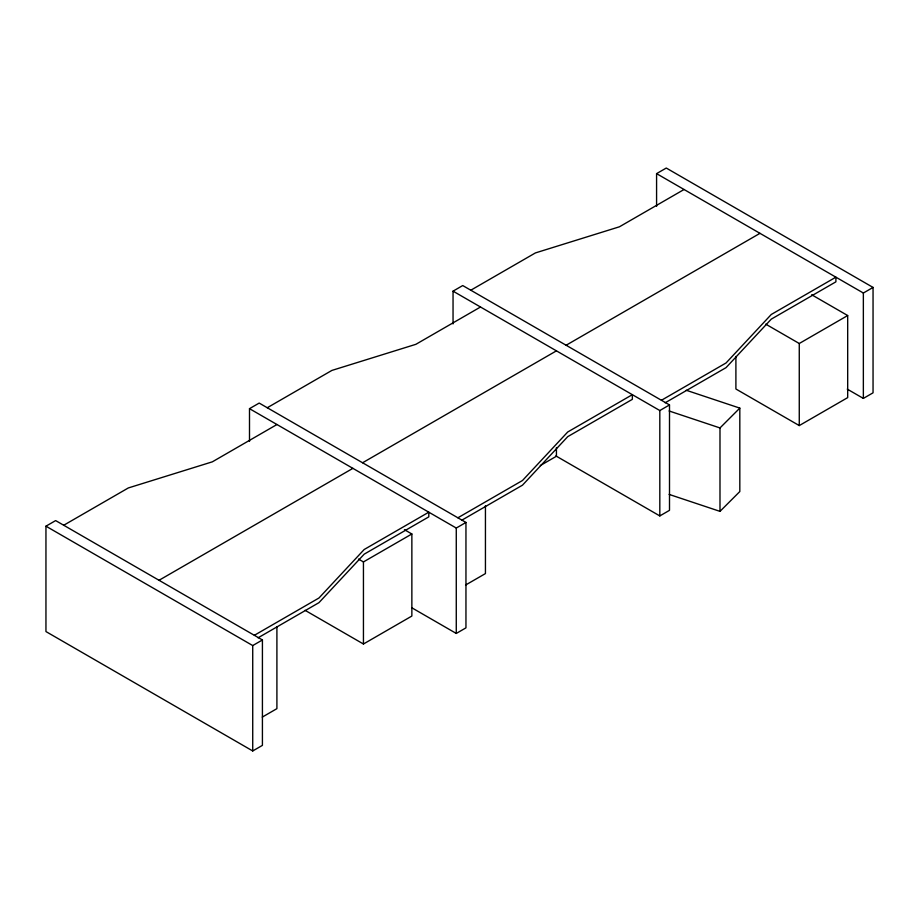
<?xml version="1.0" encoding="UTF-8"?>
<svg xmlns="http://www.w3.org/2000/svg" width="919" height="919" viewBox="0 0 919 919"><rect width="100%" height="100%" fill="white"/><g stroke="black" fill="none" stroke-linecap="round" stroke-linejoin="round"><path stroke-width="1.38" d="M669.101 494.399L719.991 511.366L719.991 427.944L739.818 408.116L686.24 390.265M719.991 511.366L739.818 491.539L739.818 408.116M45.95 526.185L55.645 520.591L262.42 639.969L262.42 745.366L252.725 750.961L45.95 631.571L45.95 526.185L252.725 645.563L262.42 639.969M249.497 441.43L249.497 408.668L259.192 403.073L465.956 522.452L465.956 627.849L456.272 633.444L411.701 607.712M453.044 323.913L453.044 291.151L462.728 285.556L669.503 404.934L669.503 510.332L659.819 515.927L555.811 455.881M656.58 206.396L656.58 173.634L666.275 168.039L873.05 287.429L873.05 392.815L863.355 398.409L847.261 389.116M63.721 525.254L128.338 487.943L212.346 461.832L276.964 424.521M267.268 407.737L331.885 370.426L415.882 344.315L480.499 307.015M470.804 290.22L535.421 252.92L619.429 226.798L684.046 189.498M159.033 580.28L352.885 468.357M362.58 462.762L556.432 350.851M566.115 345.245L759.967 233.334M358.467 559.074L363.442 561.934L411.861 533.985L411.861 616.052L363.442 644.012L305.051 610.308M540.303 465.554L556.432 456.238L556.432 447.725M254.345 635.305L318.962 598.005L364.188 549.505L428.805 512.193L428.805 516.857L364.188 554.168L318.962 602.657L258.067 637.82M457.892 517.788L522.509 480.488L567.735 431.987L632.352 394.676L632.352 399.34L567.735 436.651L522.509 485.152L461.614 520.303M661.427 400.282L726.044 362.971L771.282 314.47L835.899 277.17L835.899 281.834L771.282 319.134L726.044 367.634L665.161 402.786M249.497 408.668L456.272 528.046L465.956 522.452M453.044 291.151L659.819 410.54L669.503 404.934M656.58 173.634L863.355 293.023L873.05 287.429M765.722 324.131L799.266 343.499L847.686 315.539L847.686 397.617L799.266 425.577L735.901 389.001L735.901 356.446M465.565 585.047L485.439 573.582L485.439 505.657M262.283 717.107L276.906 708.652L276.906 626.655M669.101 410.977L719.991 427.944M811.661 294.746L847.686 315.539M404.417 529.677L411.861 533.985M863.355 293.023L863.355 398.409M799.266 343.499L799.266 425.577M659.819 410.54L659.819 515.927M456.272 528.046L456.272 633.444M363.442 561.934L363.442 644.012M252.725 645.563L252.725 750.961"/></g></svg>
